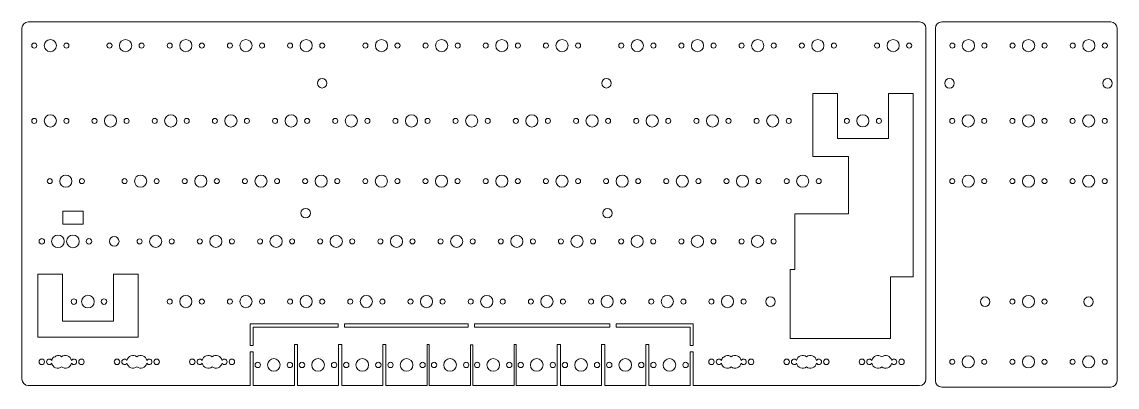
# Model space of a CAD drawing. Header units: millimetres. Extents: x 2011 to 3176, y 384 to 6285.
# Drawn here: x 2017 to 2363.6, y 383.9 to 499.4 of the extents above; entities that cross this region are included whole.
import ezdxf

# ---------------------------------------------------------------- set-up
doc = ezdxf.new("R2010")
doc.units = ezdxf.units.MM

msp = doc.modelspace()

# ---------------------------------------------------------------- linework, layer by layer
at = {"color": 7, "linetype": 'Continuous', "lineweight": 5}
for p, q in [((2301.1, 499.43), (2018.99, 499.43)), ((2361.6, 499.43), (2308.1, 499.43)), ((2016.99, 497.43), (2016.99, 386.42)), ((2303.1, 386.42), (2303.1, 497.43)), ((2306.1, 497.43), (2306.1, 385.92)), ((2363.6, 385.92), (2363.6, 497.43)), ((2267.33, 476.82), (2275.13, 476.82)), ((2267.33, 476.82), (2267.33, 456.9)), ((2275.13, 476.82), (2275.13, 462.57)), ((2291.23, 476.82), (2299.03, 476.82)), ((2291.23, 476.82), (2291.23, 462.57)), ((2299.03, 476.82), (2299.03, 418.78)), ((2275.13, 462.57), (2291.23, 462.57)), ((2267.33, 456.9), (2278.58, 456.9)), ((2278.58, 456.9), (2278.58, 438.72)), ((2036.42, 439.52), (2029.93, 439.52)), ((2029.93, 439.52), (2029.93, 435.5)), ((2036.42, 435.5), (2036.42, 439.52)), ((2261.59, 438.72), (2278.58, 438.72)), ((2261.59, 438.72), (2261.59, 421.09)), ((2029.93, 435.5), (2036.42, 435.5)), ((2022.06, 419.67), (2029.86, 419.67)), ((2022.06, 419.67), (2022.06, 399.73)), ((2029.86, 419.67), (2029.86, 404.73)), ((2045.96, 419.67), (2053.76, 419.67)), ((2045.96, 419.67), (2045.96, 404.73)), ((2053.76, 419.67), (2053.76, 399.73)), ((2261.59, 421.09), (2260.18, 421.09)), ((2260.18, 421.09), (2260.18, 399.32)), ((2291.88, 418.78), (2291.88, 399.32)), ((2291.88, 418.78), (2299.03, 418.78)), ((2029.86, 404.73), (2045.96, 404.73)), ((2089.22, 397.12), (2089.22, 403.91)), ((2089.22, 403.91), (2117.06, 403.91)), ((2090.22, 397.12), (2090.22, 402.91)), ((2090.22, 402.91), (2117.06, 402.91)), ((2117.06, 403.91), (2117.06, 402.91)), ((2119.06, 403.91), (2158.23, 403.91)), ((2119.06, 402.91), (2119.06, 403.91)), ((2119.06, 402.91), (2158.23, 402.91)), ((2158.23, 403.91), (2158.23, 402.91)), ((2160.23, 402.91), (2160.23, 403.91)), ((2160.23, 403.91), (2203.06, 403.91)), ((2160.23, 402.91), (2203.06, 402.91)), ((2203.06, 403.91), (2203.06, 402.91)), ((2205.06, 403.91), (2229.44, 403.91)), ((2205.06, 402.91), (2205.06, 403.91)), ((2205.06, 402.91), (2228.44, 402.91)), ((2228.44, 402.91), (2228.44, 397.12)), ((2229.44, 403.91), (2229.44, 397.12)), ((2022.06, 399.73), (2053.76, 399.73)), ((2291.88, 399.32), (2260.18, 399.32)), ((2090.22, 397.12), (2089.22, 397.12)), ((2103.22, 397.42), (2104.22, 397.42)), ((2103.22, 384.42), (2103.22, 397.42)), ((2104.22, 384.42), (2104.22, 397.42)), ((2117.22, 397.42), (2118.22, 397.42)), ((2117.22, 384.42), (2117.22, 397.42)), ((2118.22, 384.42), (2118.22, 397.42)), ((2131.22, 397.42), (2132.22, 397.42)), ((2131.22, 384.42), (2131.22, 397.42)), ((2132.22, 384.42), (2132.22, 397.42)), ((2145.22, 397.42), (2145.92, 397.42)), ((2145.22, 384.42), (2145.22, 397.42)), ((2145.92, 397.42), (2145.92, 384.42)), ((2158.92, 384.42), (2159.01, 397.32)), ((2159.01, 397.32), (2159.65, 397.32)), ((2159.74, 384.42), (2159.65, 397.32)), ((2172.74, 397.42), (2173.44, 397.42)), ((2172.74, 384.42), (2172.74, 397.42)), ((2173.44, 384.42), (2173.44, 397.42)), ((2186.44, 397.42), (2187.44, 397.42)), ((2186.44, 384.42), (2186.44, 397.42)), ((2187.44, 384.42), (2187.44, 397.42)), ((2200.44, 397.42), (2201.44, 397.42)), ((2200.44, 384.42), (2200.44, 397.42)), ((2201.44, 384.42), (2201.44, 397.42)), ((2214.44, 397.42), (2215.44, 397.42)), ((2214.44, 384.42), (2214.44, 397.42)), ((2215.44, 384.42), (2215.44, 397.42)), ((2229.44, 397.12), (2228.44, 397.12)), ((2089.22, 395.12), (2090.22, 395.12)), ((2089.22, 384.42), (2089.22, 395.12)), ((2090.22, 384.42), (2090.22, 395.12)), ((2228.44, 395.12), (2229.44, 395.12)), ((2228.44, 395.12), (2228.44, 384.42)), ((2229.44, 395.12), (2229.44, 384.42)), ((2018.99, 384.42), (2089.22, 384.42)), ((2090.22, 384.42), (2103.22, 384.42)), ((2104.22, 384.42), (2117.22, 384.42)), ((2118.22, 384.42), (2131.22, 384.42)), ((2132.22, 384.42), (2145.22, 384.42)), ((2145.92, 384.42), (2158.92, 384.42)), ((2159.74, 384.42), (2172.74, 384.42)), ((2173.44, 384.42), (2186.44, 384.42)), ((2187.44, 384.42), (2200.44, 384.42)), ((2201.44, 384.42), (2214.44, 384.42)), ((2215.44, 384.42), (2228.44, 384.42)), ((2229.44, 384.42), (2301.1, 384.42)), ((2308.1, 383.92), (2361.6, 383.92))]:
    msp.add_line(p, q, dxfattribs=at)
for centre, radius in [((2020.91, 491.93), 0.8), ((2025.99, 491.93), 1.93), ((2031.07, 491.93), 0.8), ((2044.72, 491.93), 0.8), ((2049.8, 491.93), 1.93), ((2054.88, 491.93), 0.8), ((2063.77, 491.93), 0.8), ((2068.85, 491.93), 1.93), ((2073.93, 491.93), 0.8), ((2082.82, 491.93), 0.8), ((2087.9, 491.93), 1.93), ((2092.98, 491.93), 0.8), ((2101.87, 491.93), 0.8), ((2106.95, 491.93), 1.93), ((2112.03, 491.93), 0.8), ((2125.7, 491.93), 0.8), ((2130.78, 491.93), 1.93), ((2135.86, 491.93), 0.8), ((2144.75, 491.93), 0.8), ((2149.83, 491.93), 1.93), ((2154.91, 491.93), 0.8), ((2163.8, 491.93), 0.8), ((2168.88, 491.93), 1.93), ((2173.96, 491.93), 0.8), ((2182.85, 491.93), 0.8), ((2187.93, 491.93), 1.93), ((2193.01, 491.93), 0.8), ((2206.68, 491.93), 0.8), ((2211.76, 491.93), 1.93), ((2216.84, 491.93), 0.8), ((2225.73, 491.93), 0.8), ((2230.81, 491.93), 1.93), ((2235.89, 491.93), 0.8), ((2244.78, 491.93), 0.8), ((2249.86, 491.93), 1.93), ((2254.94, 491.93), 0.8), ((2263.83, 491.93), 0.8), ((2268.91, 491.93), 1.93), ((2273.99, 491.93), 0.8), ((2287.64, 491.93), 0.8), ((2292.72, 491.93), 1.93), ((2297.8, 491.93), 0.8), ((2311.46, 491.93), 0.8), ((2316.54, 491.93), 1.93), ((2321.62, 491.93), 0.8), ((2330.51, 491.93), 0.8), ((2335.59, 491.93), 1.93), ((2340.67, 491.93), 0.8), ((2349.56, 491.93), 0.8), ((2354.64, 491.93), 1.93), ((2359.72, 491.93), 0.8), ((2111.99, 480.02), 1.5), ((2201.99, 480.02), 1.5), ((2310.56, 480.01), 1.5), ((2360.57, 480.01), 1.5), ((2020.91, 468.12), 0.8), ((2025.99, 468.12), 1.93), ((2031.07, 468.12), 0.8), ((2039.96, 468.12), 0.8), ((2045.04, 468.12), 1.93), ((2050.12, 468.12), 0.8), ((2059.01, 468.12), 0.8), ((2064.09, 468.12), 1.93), ((2069.17, 468.12), 0.8), ((2078.06, 468.12), 0.8), ((2083.14, 468.12), 1.93), ((2088.22, 468.12), 0.8), ((2097.11, 468.12), 0.8), ((2102.19, 468.12), 1.93), ((2107.27, 468.12), 0.8), ((2116.16, 468.12), 0.8), ((2121.24, 468.12), 1.93), ((2126.32, 468.12), 0.8), ((2135.21, 468.12), 0.8), ((2140.29, 468.12), 1.93), ((2145.37, 468.12), 0.8), ((2154.26, 468.12), 0.8), ((2159.34, 468.12), 1.93), ((2164.42, 468.12), 0.8), ((2173.31, 468.12), 0.8), ((2178.39, 468.12), 1.93), ((2183.47, 468.12), 0.8), ((2192.36, 468.12), 0.8), ((2197.44, 468.12), 1.93), ((2202.52, 468.12), 0.8), ((2211.41, 468.12), 0.8), ((2216.49, 468.12), 1.93), ((2221.57, 468.12), 0.8), ((2230.46, 468.12), 0.8), ((2235.54, 468.12), 1.93), ((2240.62, 468.12), 0.8), ((2249.51, 468.12), 0.8), ((2254.59, 468.12), 1.93), ((2259.67, 468.12), 0.8), ((2278.08, 468.12), 0.8), ((2283.16, 468.12), 1.92), ((2288.24, 468.12), 0.8), ((2311.42, 468.12), 0.8), ((2316.5, 468.12), 1.93), ((2321.58, 468.12), 0.8), ((2330.47, 468.12), 0.8), ((2335.55, 468.12), 1.93), ((2340.63, 468.12), 0.8), ((2349.52, 468.12), 0.8), ((2354.6, 468.12), 1.93), ((2359.68, 468.12), 0.8), ((2030.9, 449.07), 1.92), ((2054.56, 449.07), 1.92), ((2073.61, 449.07), 1.92), ((2092.66, 449.07), 1.92), ((2111.71, 449.07), 1.92), ((2130.76, 449.07), 1.92), ((2149.81, 449.07), 1.92), ((2168.86, 449.07), 1.92), ((2187.91, 449.07), 1.92), ((2206.96, 449.07), 1.92), ((2226.01, 449.07), 1.92), ((2245.06, 449.07), 1.92), ((2264.11, 449.07), 1.92), ((2316.5, 449.07), 1.92), ((2335.55, 449.07), 1.92), ((2354.6, 449.07), 1.92), ((2025.82, 449.07), 0.8), ((2035.98, 449.07), 0.8), ((2049.48, 449.07), 0.8), ((2059.64, 449.07), 0.8), ((2068.53, 449.07), 0.8), ((2078.69, 449.07), 0.8), ((2087.58, 449.07), 0.8), ((2097.74, 449.07), 0.8), ((2106.63, 449.07), 0.8), ((2116.79, 449.07), 0.8), ((2125.68, 449.07), 0.8), ((2135.84, 449.07), 0.8), ((2144.73, 449.07), 0.8), ((2154.89, 449.07), 0.8), ((2163.78, 449.07), 0.8), ((2173.94, 449.07), 0.8), ((2182.83, 449.07), 0.8), ((2192.99, 449.07), 0.8), ((2201.88, 449.07), 0.8), ((2212.04, 449.07), 0.8), ((2220.93, 449.07), 0.8), ((2231.09, 449.07), 0.8), ((2239.98, 449.07), 0.8), ((2250.14, 449.07), 0.8), ((2259.03, 449.07), 0.8), ((2269.19, 449.07), 0.8), ((2311.42, 449.07), 0.8), ((2321.58, 449.07), 0.8), ((2330.47, 449.07), 0.8), ((2340.63, 449.07), 0.8), ((2349.52, 449.07), 0.8), ((2359.68, 449.07), 0.8), ((2106.8, 438.94), 1.5), ((2202.31, 438.93), 1.5), ((2023.3, 430.02), 0.875), ((2028.38, 430.02), 1.99), ((2033.13, 430.02), 2), ((2038.21, 430.02), 0.875), ((2046.23, 430.02), 1.5), ((2054.25, 430.02), 0.8), ((2059.33, 430.02), 1.93), ((2064.41, 430.02), 0.8), ((2073.3, 430.02), 0.8), ((2078.38, 430.02), 1.93), ((2083.46, 430.02), 0.8), ((2092.35, 430.02), 0.8), ((2097.43, 430.02), 1.93), ((2102.51, 430.02), 0.8), ((2111.4, 430.02), 0.8), ((2116.48, 430.02), 1.93), ((2121.56, 430.02), 0.8), ((2130.45, 430.02), 0.8), ((2135.53, 430.02), 1.93), ((2140.61, 430.02), 0.8), ((2149.5, 430.02), 0.8), ((2154.58, 430.02), 1.93), ((2159.66, 430.02), 0.8), ((2168.55, 430.02), 0.8), ((2173.63, 430.02), 1.93), ((2178.71, 430.02), 0.8), ((2187.6, 430.02), 0.8), ((2192.68, 430.02), 1.93), ((2197.76, 430.02), 0.8), ((2206.65, 430.02), 0.8), ((2211.73, 430.02), 1.93), ((2216.81, 430.02), 0.8), ((2225.7, 430.02), 0.8), ((2230.78, 430.02), 1.93), ((2235.86, 430.02), 0.8), ((2244.75, 430.02), 0.8), ((2249.83, 430.02), 1.93), ((2254.91, 430.02), 0.8), ((2037.89, 410.97), 2), ((2068.85, 410.97), 1.93), ((2087.9, 410.97), 1.93), ((2106.95, 410.97), 1.93), ((2126, 410.97), 1.93), ((2145.05, 410.97), 1.93), ((2164.1, 410.97), 1.93), ((2183.15, 410.97), 1.93), ((2202.2, 410.97), 1.93), ((2221.25, 410.97), 1.93), ((2240.3, 410.97), 1.93), ((2335.55, 410.97), 1.93), ((2033.44, 410.97), 0.875), ((2042.97, 410.97), 0.875), ((2063.77, 410.97), 0.8), ((2073.93, 410.97), 0.8), ((2082.82, 410.97), 0.8), ((2092.98, 410.97), 0.8), ((2101.87, 410.97), 0.8), ((2112.03, 410.97), 0.8), ((2120.92, 410.97), 0.8), ((2131.08, 410.97), 0.8), ((2139.97, 410.97), 0.8), ((2150.13, 410.97), 0.8), ((2159.02, 410.97), 0.8), ((2169.18, 410.97), 0.8), ((2178.07, 410.97), 0.8), ((2188.23, 410.97), 0.8), ((2197.12, 410.97), 0.8), ((2207.28, 410.97), 0.8), ((2216.17, 410.97), 0.8), ((2226.33, 410.97), 0.8), ((2235.22, 410.97), 0.8), ((2245.38, 410.97), 0.8), ((2253.88, 410.94), 1.5), ((2321.83, 410.93), 1.5), ((2330.47, 410.97), 0.8), ((2340.63, 410.97), 0.8), ((2354.56, 410.93), 1.5), ((2023.28, 391.92), 0.875), ((2035.83, 391.92), 0.875), ((2047.1, 391.92), 0.875), ((2059.64, 391.92), 0.875), ((2070.91, 391.91), 0.875), ((2083.45, 391.91), 0.875), ((2091.64, 390.92), 0.85), ((2096.72, 390.92), 2), ((2101.8, 390.92), 0.85), ((2105.64, 390.92), 0.85), ((2110.72, 390.92), 2), ((2115.8, 390.92), 0.85), ((2119.64, 390.92), 0.85), ((2124.72, 390.92), 2), ((2129.8, 390.92), 0.85), ((2133.64, 390.92), 0.85), ((2138.72, 390.92), 2), ((2143.8, 390.92), 0.85), ((2147.43, 390.92), 0.85), ((2152.51, 390.92), 2), ((2157.59, 390.92), 0.85), ((2161.07, 390.92), 0.85), ((2166.15, 390.92), 2), ((2171.23, 390.92), 0.85), ((2174.86, 390.92), 0.85), ((2179.94, 390.92), 2), ((2185.02, 390.92), 0.85), ((2188.86, 390.92), 0.85), ((2193.94, 390.92), 2), ((2199.02, 390.92), 0.85), ((2202.86, 390.92), 0.85), ((2207.94, 390.92), 2), ((2213.02, 390.92), 0.85), ((2216.86, 390.92), 0.85), ((2221.94, 390.92), 2), ((2227.02, 390.92), 0.85), ((2235.22, 391.91), 0.875), ((2247.76, 391.91), 0.875), ((2259.03, 391.91), 0.875), ((2271.58, 391.91), 0.875), ((2282.85, 391.9), 0.875), ((2295.39, 391.9), 0.875), ((2311.42, 391.92), 0.8), ((2316.5, 391.92), 1.93), ((2321.58, 391.92), 0.8), ((2330.47, 391.92), 0.8), ((2335.55, 391.92), 1.93), ((2340.63, 391.92), 0.8), ((2349.52, 391.92), 0.8), ((2354.6, 391.92), 1.93), ((2359.68, 391.92), 0.8)]:
    msp.add_circle(centre, radius, dxfattribs=at)
for centre, radius, start, end in [((2018.99, 497.43), 2, 90, 180), ((2301.1, 497.43), 2, 0, 90), ((2308.1, 497.43), 2, 90, 180), ((2361.6, 497.43), 2, 0, 90), ((2025.67, 391.92), 0.875, 31.0298, 328.9202), ((2028.36, 391.92), 2, 133.5283, 166.9316), ((2026.94, 394.46), 1.09, 272.6456, 326.0174), ((2028.36, 391.92), 2, 53.4724, 105.1347), ((2030.75, 391.92), 2, 13.0184, 126.5696), ((2033.44, 391.92), 0.875, 211.0298, 148.9202), ((2049.48, 391.92), 0.875, 31.0298, 328.9202), ((2052.18, 391.92), 2, 53.4724, 166.9316), ((2054.56, 391.92), 2, 13.0184, 126.5696), ((2057.26, 391.92), 0.875, 211.0298, 148.9202), ((2073.29, 391.92), 0.875, 31.0298, 328.9202), ((2075.99, 391.91), 2, 53.4724, 166.9316), ((2078.37, 391.92), 2, 13.0184, 126.5696), ((2081.07, 391.91), 0.875, 211.0298, 148.9202), ((2237.6, 391.91), 0.875, 31.098, 328.8952), ((2240.3, 391.91), 2, 133.5737, 166.9352), ((2238.87, 394.45), 1.09, 272.5586, 326.1065), ((2240.3, 391.91), 2, 53.4389, 105.0914), ((2242.68, 391.91), 2, 13.0579, 126.5542), ((2245.38, 391.91), 0.875, 211.098, 148.8952), ((2261.42, 391.91), 0.875, 31.098, 328.8952), ((2264.11, 391.91), 2, 53.4389, 166.9352), ((2266.5, 391.91), 2, 13.0579, 126.5542), ((2269.19, 391.91), 0.875, 211.098, 148.8952), ((2285.23, 391.9), 0.875, 30.9815, 329.0116), ((2287.93, 391.9), 2, 53.4616, 166.98), ((2290.31, 391.9), 2, 13.0131, 126.5316), ((2293.01, 391.9), 0.875, 210.9815, 149.0116), ((2028.36, 391.92), 2, 193.0184, 306.5696), ((2030.75, 391.92), 2, 233.4724, 346.9316), ((2052.18, 391.92), 2, 193.0184, 306.5696), ((2054.56, 391.92), 2, 233.4724, 346.9316), ((2075.99, 391.91), 2, 193.0184, 306.5696), ((2078.37, 391.92), 2, 233.4724, 346.9316), ((2240.3, 391.91), 2, 193.0579, 306.5542), ((2242.68, 391.91), 2, 233.4389, 346.9352), ((2264.11, 391.91), 2, 193.0579, 306.5542), ((2266.5, 391.91), 2, 233.4389, 346.9352), ((2287.93, 391.9), 2, 193.0131, 306.5316), ((2290.31, 391.9), 2, 233.4616, 346.98), ((2018.99, 386.42), 2, 180, 270), ((2301.1, 386.42), 2, 270, 0), ((2308.1, 385.92), 2, 180, 270), ((2361.6, 385.92), 2, 270, 0)]:
    msp.add_arc(centre, radius, start, end, dxfattribs=at)

doc.saveas('drawing.dxf')
